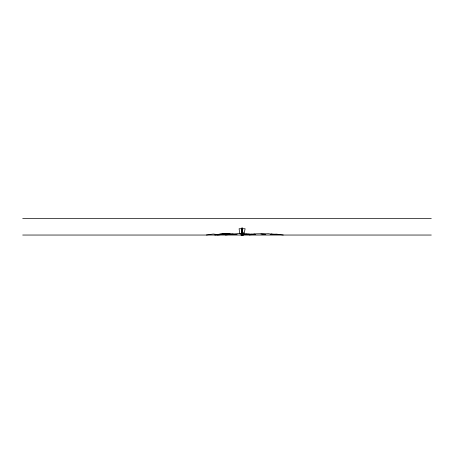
<?xml version="1.0" encoding="UTF-8"?>
<svg xmlns="http://www.w3.org/2000/svg" width="454" height="454" viewBox="0 0 454 454"><rect width="100%" height="100%" fill="white"/><g stroke="black" fill="none" stroke-linecap="round" stroke-linejoin="round"><path stroke-width="0.68" d="M242.044 235.359L241.329 235.127L241.829 235.03M240.921 234.048L240.983 233.867M242.022 227.817L241.982 235.286L242.107 227.817M241.715 235.002L241.051 234.922L241.517 234.917M242.027 234.219L242.078 233.504L243.06 234.003M241.085 233.765C241 234.094 243.458 233.316 241.227 234.151L242.061 233.464C242.578 234.281 241.937 233.85 242.061 233.521L242.277 234.054L242.039 233.589M242.027 234.168L242.061 233.521L241.857 234.128M242.164 233.384L242.918 234.082C241.449 233.339 242.567 233.765 241.244 234.151M242.022 234.111L242.061 233.521L242.26 234.128M241.335 234.945L241.67 234.905M241.846 234.048L242.061 233.492L242.107 234.111L242.061 233.492L242.186 233.986L242.061 233.492L241.636 233.935M242.016 233.997L242.061 233.521L242.113 233.997L242.061 233.521L241.812 233.804M242.107 234.111L242.061 233.521L242.107 234.054M242.958 234.099L242.969 233.736M241.216 234.151C242.362 232.891 241.67 234.19 242.061 233.492L242.101 234.168M242.061 233.492L242.096 234.219M241.823 229.667L241.369 232.204M241.551 231.188L241.642 230.683M242.93 233.997C242.873 233.435 240.643 233.458 241.307 234.054M241.67 234.099L241.993 233.611M242.005 233.884L242.073 232.8M242.646 234.951L243.077 234.922L242.629 234.951C243.719 235.405 240.194 235.32 241.8 235.064L242.022 234.826L241.329 235.127M241.38 235.229L241.602 235.019C240.495 235.274 243.571 235.365 242.532 234.985C243.741 235.41 240.087 235.257 241.642 234.939M241.063 234.922L241.483 234.951M243.299 232.584L243.554 232.187M241.965 233.384C239.945 234.65 242.771 232.964 241.239 234.082L241.783 233.645L241.25 234.082M241.959 233.81L241.664 234.02L242.3 233.969M242.862 235.121L242.061 235.251L242.396 235.251M242.788 235.127L242.107 234.826L242.822 235.166L242.3 235.03M240.291 233.577L242.124 233.203L244.014 234.111L245.115 228.731L239.099 228.731L239.718 233.572M241.732 235.002L241.397 235.183M249.308 234.934L256.198 233.833L260.971 233.736L265.743 234.326L262.991 234.332M206.383 234.985L213.272 234.014L218.045 234.633M260.902 234.06L268.399 233.708L273.177 234.395L270.419 234.372M216.609 234.565L220.701 234.026L223.43 234.196M225.439 234.996L232.329 234.156L237.102 234.372L230.212 234.44L239.757 233.401M217.506 235.041L220.264 234.729M222.329 234.491L223.708 234.332M214.85 235.041L223.862 234.043L230.7 234.48M249.274 234.468L254.756 234.372M229.781 234.094L233.191 234.02M246.363 234.048L252.503 234.36M248.338 234.133L255.159 234.377L243.747 234.338M248.27 234.377L249.632 234.264M250.994 234.145L255.086 234.162M270.987 234.253L278.489 234.423M271.6 234.423L276.373 234.105L283.262 234.99M227.812 234.043L232.584 234.241M250.926 234.4L255.017 234.145M223.408 234.343L218.584 234.383L223.362 233.691L230.201 234.077M22.7 218.573L431.3 218.573M229.225 234.258L232.669 234.4M229.815 234.355L232.567 234.355M22.7 235.041L431.3 235.041M252.015 234.582L242.419 233.889M244.536 234.247L251.425 234.735M271.061 234.02L275.833 234.412M245.075 233.923L249.848 234.349M241.732 235.251L242.044 235.291M229.996 234.468L221.745 234.264L226.518 233.617L232.618 234.474M242.742 233.992L242.078 233.504M242.311 233.804L242.481 233.935M242.203 233.532L242.918 233.986M242.759 232.204L242.305 229.667M242.067 232.079L242.05 229.917M242.107 234.928L242.101 235.359M242.073 234.905L242.073 235.416M242.93 235.002L242.459 234.905L242.941 235.002M242.816 235.081L242.51 234.985L242.839 235.121M242.884 234.151L242.198 233.577L242.873 234.151M242.464 234.02L242.181 233.719L242.459 234.026"/></g></svg>
